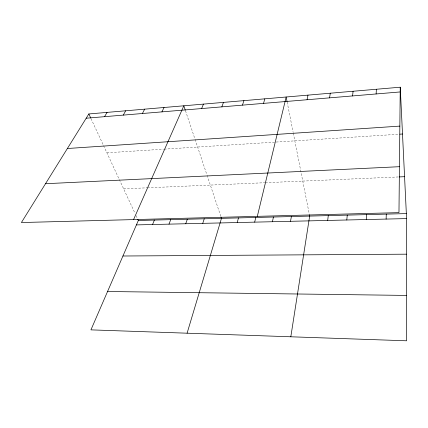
<?xml version="1.0" encoding="UTF-8"?>
<svg xmlns="http://www.w3.org/2000/svg" width="428" height="428" viewBox="0 0 428 428"><rect width="100%" height="100%" fill="white"/><g stroke="black" fill="none" stroke-linecap="round" stroke-linejoin="round"><path stroke-width="0.32" stroke-dasharray="2.14 1.6" d="M106.893 152.801L163.56 149.195M164.218 149.158L399.201 134.221M123.628 188.834L146.879 187.828M147.537 187.801L264.739 182.729M265.392 182.703L398.612 176.941M91.014 118.62L103.298 145.065M103.576 145.659L119.048 178.974M119.321 179.551L134.981 213.272M136.099 215.68L137.495 218.681M185.484 110.756L194.874 138.838M195.088 139.469L206.863 174.688M207.072 175.303L220.832 216.456M287.161 102.073L293.18 132.552M293.308 133.194L309.3 214.203"/><path stroke-width="0.64" d="M400.244 87.205L398.971 212.63L21.4 222.539L88.847 113.955L400.244 87.205L406.349 213.599L406.6 340.795L90.934 329.865L138.33 220.484L137.773 219.286M386.126 219.072L386.275 214.112M376.116 93.962L376.394 89.254M366.272 219.532L366.582 214.621M346.798 219.987L347.258 215.118M352.576 95.931L353.079 91.26M327.682 220.436L328.287 215.605M329.565 97.857L330.277 93.218M290.815 336.783L309.669 216.081L309.423 214.829M290.505 221.303L291.388 216.552M307.069 99.735L307.978 95.134M272.422 221.725L273.433 217.012M257.319 216.349L286.161 97.006L287.038 101.436M254.665 222.137L255.805 217.467M237.224 222.544L238.482 217.911M263.53 103.378L264.814 98.841M187.09 333.193L221.469 218.35L221.046 217.087M242.457 105.138L243.923 100.633M202.754 223.346L204.242 218.794M185.725 223.748L187.325 219.227M221.838 106.866L223.47 102.388M168.996 224.138L170.708 219.655M201.647 108.552L203.439 104.111M152.566 224.518L154.38 220.072M133.557 219.596L183.826 105.796L185.276 110.135M161.934 111.874L164.031 107.498M142.406 113.511L144.653 109.161M123.285 115.105L125.666 110.793M104.555 116.673L107.07 112.387M86.205 118.208L400.196 91.945M67.383 148.511L399.848 126.105M399.864 134.178L402.507 134.012M45.512 183.719L399.436 166.695M399.271 176.914L404.567 176.684M138.33 220.484L406.349 213.599M136.42 224.898L406.359 218.601M122.938 256.008L406.429 254.179M107.556 291.505L406.509 295.422M88.847 113.955L90.747 118.037"/></g></svg>
